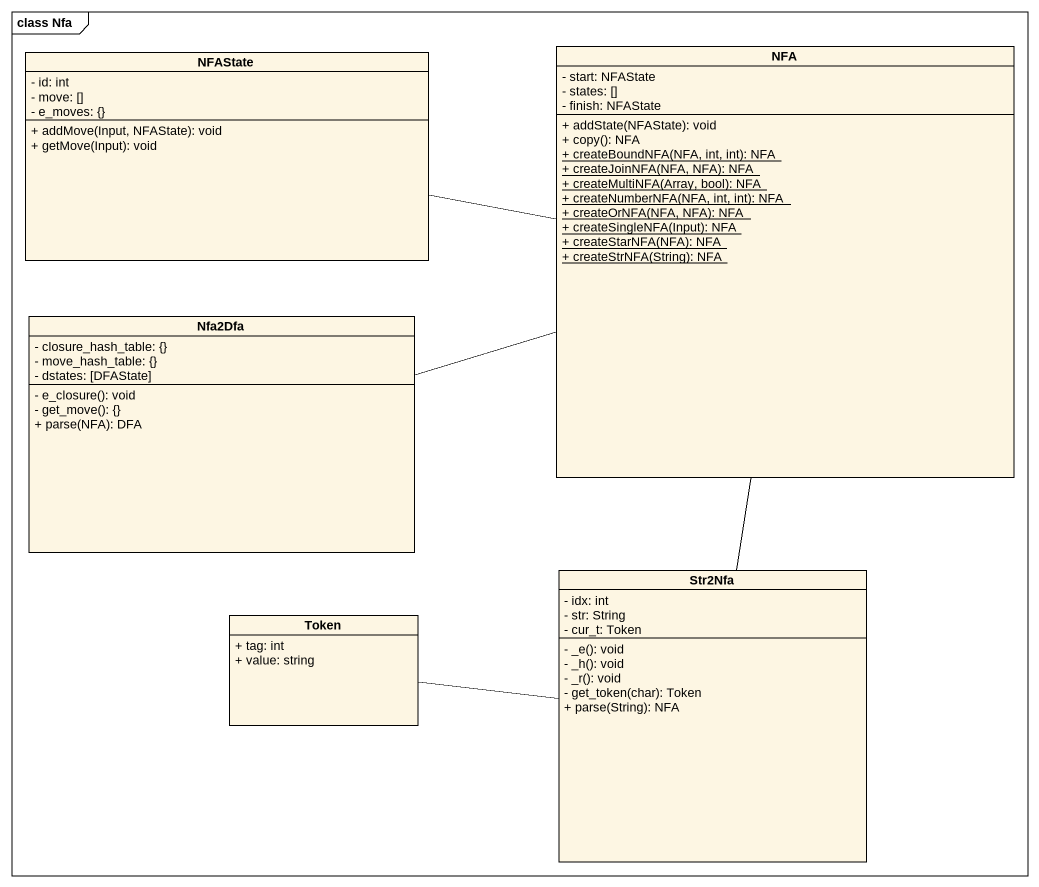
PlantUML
@startuml
mainframe class Nfa
hide circle
hide empty members
skinparam classAttributeIconSize 0
class NFAState {
  - id: int
  - move: []
  - e_moves: {}
  + addMove(Input, NFAState): void
  + getMove(Input): void
}
class NFA {
  - start: NFAState
  - states: []
  - finish: NFAState
  + addState(NFAState): void
  + copy(): NFA
  {static} + createBoundNFA(NFA, int, int): NFA
  {static} + createJoinNFA(NFA, NFA): NFA
  {static} + createMultiNFA(Array, bool): NFA
  {static} + createNumberNFA(NFA, int, int): NFA
  {static} + createOrNFA(NFA, NFA): NFA
  {static} + createSingleNFA(Input): NFA
  {static} + createStarNFA(NFA): NFA
  {static} + createStrNFA(String): NFA
}
class Nfa2Dfa {
  - closure_hash_table: {}
  - move_hash_table: {}
  - dstates: [DFAState]
  - e_closure(): void
  - get_move(): {}
  + parse(NFA): DFA
}
class Str2Nfa {
  - idx: int
  - str: String
  - cur_t: Token
  - _e(): void
  - _h(): void
  - _r(): void
  - get_token(char): Token
  + parse(String): NFA
}
class Token {
  + tag: int
  + value: string
}
NFAState -right- NFA
NFA -left- Nfa2Dfa
NFA -- Str2Nfa
Token -right- Str2Nfa
@enduml
